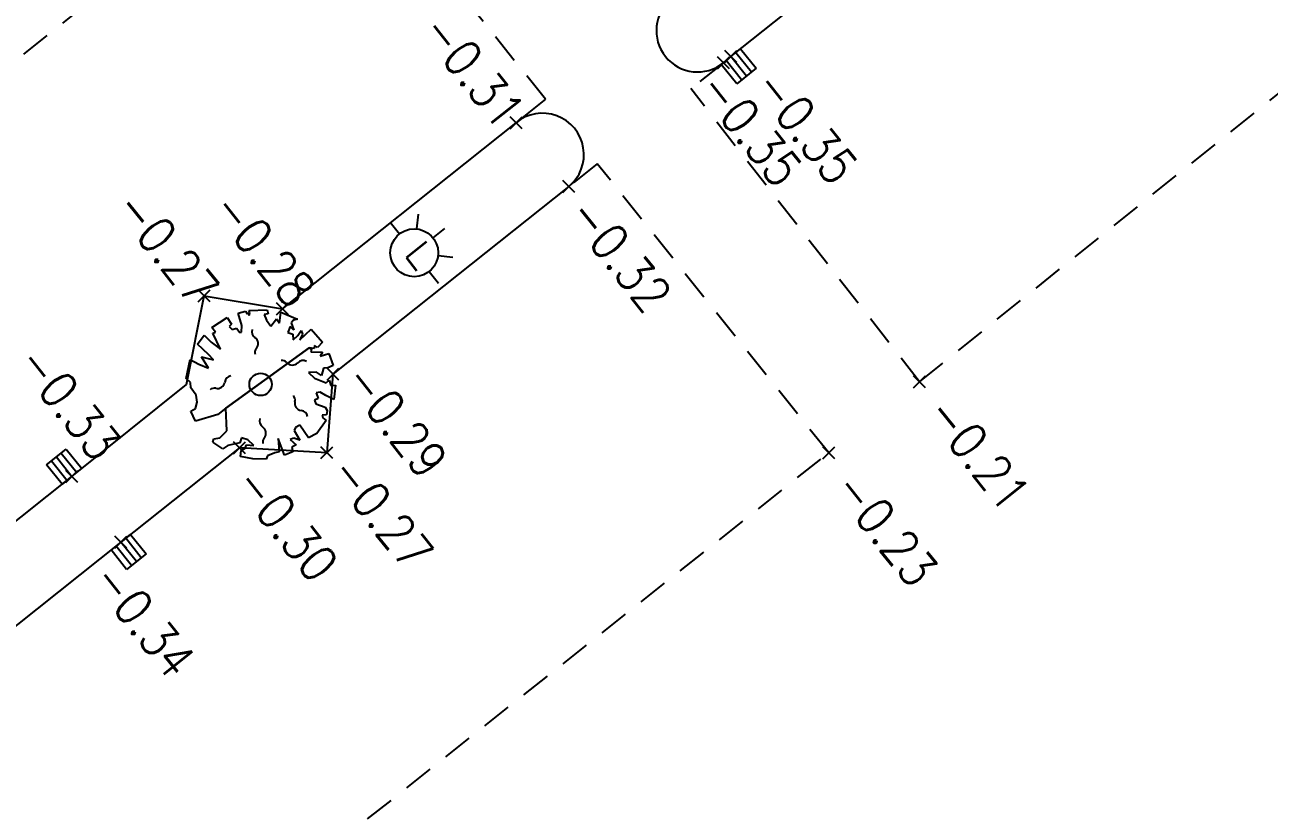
# Model space of a CAD drawing. Extents: x 3463485 to 3463732, y 5485922 to 5486179.
# Drawn here: x 3463603.33 to 3463618.91, y 5486037.8 to 5486047.69 of the extents above; entities that cross this region are included whole.
import ezdxf

# ---------------------------------------------------------------- set-up
doc = ezdxf.new("R2010")
doc.units = 0
doc.linetypes.add('AUSGEZOGEN', pattern=[0])
doc.linetypes.add('GESTRICHELT1', pattern=[0.625, 0.375, -0.25])
doc.layers.add('AUFNAHME_270513', color=2, linetype='AUSGEZOGEN')
doc.styles.get("Standard").update_dxf_attribs({"font": 'ROMANS'})

msp = doc.modelspace()

# ---------------------------------------------------------------- linework, layer by layer
at = {"layer": 'AUFNAHME_270513', "color": 1, "linetype": 'GESTRICHELT1'}
for p, q in [((3463607.03103, 5486050.28079, -0.233), (3463599.34269, 5486044.16681, -0.233)), ((3463609.85031, 5486046.75976), (3463607.03103, 5486050.28079, -0.233)), ((3463614.53329, 5486043.22135, -0.21), (3463620.54962, 5486048.05268, -0.206)), ((3463612.07777, 5486047.21618, -0.349), (3463611.66989, 5486046.89401)), ((3463614.53329, 5486043.22135, -0.21), (3463611.66989, 5486046.89401)), ((3463609.85031, 5486046.75976), (3463609.48144, 5486046.46588, -0.31)), ((3463610.49925, 5486045.94929), (3463610.14324, 5486045.66597, -0.32)), ((3463613.39696, 5486042.33029, -0.226), (3463610.49925, 5486045.94929)), ((3463605.66496, 5486036.18927, -0.218), (3463613.39696, 5486042.33029))]:
    msp.add_line(p, q, dxfattribs=at)
at = {"layer": 'AUFNAHME_270513', "color": 1}
for p, q in [((3463612.17216, 5486047.29509, -0.348), (3463615.01108, 5486049.56209)), ((3463612.00277, 5486047.14118), (3463612.15277, 5486047.29118)), ((3463612.15277, 5486047.14118), (3463612.00277, 5486047.29118)), ((3463612.17216, 5486047.29509), (3463612.05007, 5486047.19759)), ((3463612.07777, 5486047.21618, -0.349), (3463612.17216, 5486047.29509, -0.348)), ((3463612.09716, 5486047.22009), (3463612.24716, 5486047.37009)), ((3463612.24716, 5486047.22009), (3463612.09716, 5486047.37009)), ((3463612.17216, 5486047.29509), (3463612.29426, 5486047.39259)), ((3463612.36716, 5486047.05089), (3463612.17216, 5486047.29509)), ((3463612.42821, 5486047.09964), (3463612.23321, 5486047.34384)), ((3463612.29426, 5486047.39259), (3463612.48926, 5486047.1484)), ((3463612.24507, 5486046.95339), (3463612.05007, 5486047.19759)), ((3463612.30612, 5486047.00214), (3463612.11112, 5486047.24634)), ((3463612.48926, 5486047.1484), (3463612.24507, 5486046.95339)), ((3463609.40644, 5486046.39088), (3463609.55644, 5486046.54088)), ((3463609.55644, 5486046.39088), (3463609.40644, 5486046.54088)), ((3463606.55629, 5486044.13541), (3463609.48144, 5486046.46588)), ((3463610.06824, 5486045.59097), (3463610.21824, 5486045.74097)), ((3463610.21824, 5486045.59097), (3463610.06824, 5486045.74097)), ((3463610.14324, 5486045.66597, -0.32), (3463607.18946, 5486043.31527, -0.29)), ((3463608.24097, 5486045.13568), (3463608.2622, 5486045.32197)), ((3463607.90354, 5486045.21914), (3463608.02026, 5486045.07239)), ((3463608.44179, 5486045.02436), (3463608.58853, 5486045.14107)), ((3463608.50507, 5486044.80364), (3463608.69137, 5486044.78241)), ((3463608.39375, 5486044.60282), (3463608.51047, 5486044.45608)), ((3463605.49926, 5486044.22357), (3463605.64926, 5486044.37357)), ((3463605.64926, 5486044.22357), (3463605.49926, 5486044.37357)), ((3463605.3556, 5486043.1855), (3463605.57426, 5486044.29857)), ((3463605.57426, 5486044.29857), (3463606.55629, 5486044.13541)), ((3463606.48129, 5486044.06041), (3463606.63129, 5486044.21041)), ((3463606.63129, 5486044.06041), (3463606.48129, 5486044.21041)), ((3463605.67383, 5486043.90104), (3463605.86458, 5486044.02747)), ((3463605.86458, 5486044.02747), (3463605.91893, 5486043.94109)), ((3463606.00041, 5486044.08247), (3463606.09176, 5486044.1064)), ((3463606.04697, 5486043.9272), (3463606.00041, 5486044.08247)), ((3463606.09176, 5486044.1064), (3463606.11268, 5486044.06931)), ((3463606.11268, 5486044.06931), (3463606.11858, 5486044.08835)), ((3463606.11858, 5486044.08835), (3463606.13932, 5486044.0515)), ((3463606.13672, 5486044.11464), (3463606.36575, 5486044.12254)), ((3463606.14808, 5486044.08717), (3463606.13672, 5486044.11464)), ((3463606.13932, 5486044.0515), (3463606.14808, 5486044.08717)), ((3463606.37801, 5486044.07243), (3463606.32731, 5486044.0644)), ((3463606.32731, 5486044.0644), (3463606.3557, 5486043.99105)), ((3463606.36575, 5486044.12254), (3463606.37801, 5486044.07243)), ((3463606.40926, 5486043.91667), (3463606.4821, 5486044.01157)), ((3463606.4821, 5486044.01157), (3463606.51751, 5486043.95411)), ((3463606.51751, 5486043.95411), (3463606.53756, 5486044.09103)), ((3463606.53756, 5486044.09103), (3463606.74371, 5486044.00532)), ((3463606.74371, 5486044.00532), (3463606.69535, 5486043.99153)), ((3463605.72016, 5486043.84195), (3463605.67383, 5486043.90104)), ((3463605.91893, 5486043.94109), (3463605.88935, 5486043.91475)), ((3463605.88935, 5486043.91475), (3463605.92664, 5486043.8761)), ((3463605.92664, 5486043.8761), (3463605.9825, 5486043.89058)), ((3463605.9825, 5486043.89058), (3463606.02251, 5486043.83911)), ((3463606.04566, 5486043.84256), (3463606.04697, 5486043.9272)), ((3463606.3557, 5486043.99105), (3463606.40926, 5486043.91667)), ((3463606.6551, 5486043.91271), (3463606.62458, 5486043.84008)), ((3463606.69753, 5486043.86878), (3463606.6551, 5486043.91271)), ((3463606.69535, 5486043.99153), (3463606.66655, 5486043.95832)), ((3463606.66655, 5486043.95832), (3463606.69753, 5486043.86878)), ((3463606.75121, 5486043.80012), (3463606.79062, 5486043.86235)), ((3463606.77291, 5486043.74812), (3463606.91789, 5486043.87873)), ((3463606.79062, 5486043.86235), (3463606.80914, 5486043.81906)), ((3463606.91789, 5486043.87873), (3463607.05723, 5486043.71774)), ((3463605.49201, 5486043.69145), (3463605.57811, 5486043.80643)), ((3463605.57811, 5486043.80643), (3463605.66421, 5486043.71697)), ((3463605.66421, 5486043.71697), (3463605.78271, 5486043.63153)), ((3463605.68353, 5486043.83153), (3463605.72016, 5486043.84195)), ((3463605.78271, 5486043.63153), (3463605.68353, 5486043.83153)), ((3463606.02251, 5486043.83911), (3463606.04566, 5486043.84256)), ((3463606.62458, 5486043.84008), (3463606.68549, 5486043.81803)), ((3463606.68549, 5486043.81803), (3463606.68871, 5486043.74573)), ((3463606.68871, 5486043.74573), (3463606.75121, 5486043.80012)), ((3463606.80914, 5486043.81906), (3463606.77291, 5486043.74812)), ((3463607.05723, 5486043.71774), (3463606.99432, 5486043.65252)), ((3463605.63221, 5486043.56424), (3463605.49201, 5486043.69145)), ((3463605.69425, 5486043.49566), (3463605.63221, 5486043.56424)), ((3463606.9516, 5486043.63601), (3463606.88998, 5486043.64721)), ((3463606.88998, 5486043.64721), (3463606.91922, 5486043.62928)), ((3463606.91922, 5486043.62928), (3463606.91077, 5486043.59637)), ((3463606.91077, 5486043.59637), (3463607.05706, 5486043.59012)), ((3463606.95618, 5486043.67459), (3463606.9516, 5486043.63601)), ((3463606.99432, 5486043.65252), (3463606.95618, 5486043.67459)), ((3463607.05706, 5486043.59012), (3463607.03084, 5486043.54307)), ((3463607.03084, 5486043.54307), (3463607.13743, 5486043.57514)), ((3463607.13743, 5486043.57514), (3463607.19048, 5486043.42513)), ((3463605.34872, 5486043.26276), (3463605.39963, 5486043.50181)), ((3463605.39963, 5486043.50181), (3463605.5097, 5486043.44059)), ((3463605.5097, 5486043.44059), (3463605.62898, 5486043.38946)), ((3463605.62898, 5486043.38946), (3463605.54107, 5486043.53292)), ((3463605.54107, 5486043.53292), (3463605.69425, 5486043.49566)), ((3463607.06948, 5486043.39349), (3463607.04344, 5486043.29916)), ((3463607.12515, 5486043.3941), (3463607.06948, 5486043.39349)), ((3463607.11446, 5486043.24027), (3463607.26446, 5486043.39027)), ((3463607.26446, 5486043.24027), (3463607.11446, 5486043.39027)), ((3463607.19048, 5486043.42513), (3463607.12515, 5486043.3941)), ((3463605.40375, 5486043.21219), (3463605.34872, 5486043.26276)), ((3463606.9827, 5486043.33944), (3463606.88311, 5486043.33759)), ((3463606.88311, 5486043.33759), (3463606.95719, 5486043.26799)), ((3463606.95719, 5486043.26799), (3463607.10389, 5486043.20748)), ((3463607.04344, 5486043.29916), (3463606.9827, 5486043.33944)), ((3463607.10389, 5486043.20748), (3463607.14257, 5486043.24199)), ((3463607.18946, 5486043.31527, -0.29), (3463607.11095, 5486042.33285)), ((3463607.14257, 5486043.24199), (3463607.16343, 5486043.17498)), ((3463614.45829, 5486043.14635), (3463614.60829, 5486043.29635)), ((3463614.60829, 5486043.14635), (3463614.45829, 5486043.29635)), ((3463603.92072, 5486042.03526, -0.328), (3463605.3556, 5486043.1855)), ((3463605.40844, 5486043.14355), (3463605.40375, 5486043.21219)), ((3463605.47621, 5486043.0552), (3463605.40844, 5486043.14355)), ((3463607.02875, 5486043.09094), (3463606.97794, 5486043.08422)), ((3463606.97794, 5486043.08422), (3463607.0029, 5486043.01049)), ((3463607.10092, 5486043.04727), (3463607.02875, 5486043.09094)), ((3463607.16343, 5486043.17498), (3463607.22075, 5486043.17998)), ((3463607.22075, 5486043.17998), (3463607.20169, 5486043.00041)), ((3463605.46658, 5486042.88533), (3463605.48663, 5486042.96366)), ((3463605.48663, 5486042.96366), (3463605.47621, 5486043.0552)), ((3463607.0029, 5486043.01049), (3463606.95892, 5486042.99048)), ((3463606.95892, 5486042.99048), (3463606.97252, 5486042.94515)), ((3463606.97252, 5486042.94515), (3463607.09091, 5486042.90455)), ((3463607.20169, 5486043.00041), (3463607.10092, 5486043.04727)), ((3463605.4079, 5486042.85311), (3463605.46658, 5486042.88533)), ((3463605.46682, 5486042.72793), (3463605.4079, 5486042.85311)), ((3463605.74577, 5486042.81042), (3463605.46682, 5486042.72793)), ((3463605.84819, 5486042.89188), (3463605.74577, 5486042.81042)), ((3463605.86173, 5486042.60816), (3463605.84819, 5486042.89188)), ((3463607.10893, 5486042.80658), (3463607.05448, 5486042.80445)), ((3463607.05448, 5486042.80445), (3463607.06078, 5486042.76829)), ((3463607.06078, 5486042.76829), (3463607.10484, 5486042.73705)), ((3463607.09091, 5486042.90455), (3463607.11503, 5486042.8601)), ((3463607.11503, 5486042.8601), (3463607.10893, 5486042.80658)), ((3463605.77088, 5486042.51844), (3463605.86173, 5486042.60816)), ((3463606.71866, 5486042.64777), (3463606.70185, 5486042.61007)), ((3463606.70185, 5486042.61007), (3463606.77381, 5486042.49137)), ((3463606.77616, 5486042.67666), (3463606.71866, 5486042.64777)), ((3463606.88348, 5486042.52057), (3463606.77616, 5486042.67666)), ((3463607.10484, 5486042.73705), (3463606.98914, 5486042.57168)), ((3463605.68545, 5486042.46653), (3463605.69702, 5486042.50461)), ((3463605.81011, 5486042.37935), (3463605.68545, 5486042.46653)), ((3463605.69702, 5486042.50461), (3463605.77088, 5486042.51844)), ((3463606.02357, 5486042.45489), (3463605.87111, 5486042.42222)), ((3463605.9418, 5486042.31777), (3463606.0918, 5486042.46777)), ((3463606.0918, 5486042.31777), (3463605.9418, 5486042.46777)), ((3463606.04174, 5486042.51676), (3463606.02357, 5486042.45489)), ((3463606.12372, 5486042.49213), (3463606.04174, 5486042.51676)), ((3463606.19917, 5486042.42237), (3463606.12372, 5486042.49213)), ((3463606.58403, 5486042.30072), (3463606.50109, 5486042.51028)), ((3463606.50109, 5486042.51028), (3463606.51679, 5486042.34308)), ((3463606.69724, 5486042.51469), (3463606.65206, 5486042.49871)), ((3463606.65206, 5486042.49871), (3463606.72629, 5486042.4311)), ((3463606.77381, 5486042.49137), (3463606.69724, 5486042.51469)), ((3463606.98914, 5486042.57168), (3463606.88348, 5486042.52057)), ((3463603.60334, 5486042.18136), (3463603.84717, 5486042.37682)), ((3463603.78621, 5486042.32795), (3463603.98167, 5486042.08412)), ((3463603.84717, 5486042.37682), (3463604.04263, 5486042.13299)), ((3463606.0168, 5486042.39277), (3463604.53294, 5486041.21253)), ((3463605.87111, 5486042.42222), (3463605.81011, 5486042.37935)), ((3463607.11095, 5486042.33285), (3463606.0168, 5486042.39277)), ((3463606.0304, 5486042.28592), (3463606.03795, 5486042.36151)), ((3463606.03795, 5486042.36151), (3463606.08836, 5486042.38913)), ((3463606.08836, 5486042.38913), (3463606.10434, 5486042.43179)), ((3463606.10434, 5486042.43179), (3463606.19917, 5486042.42237)), ((3463606.37054, 5486042.29164), (3463606.35091, 5486042.25361)), ((3463606.46003, 5486042.33287), (3463606.37054, 5486042.29164)), ((3463606.51679, 5486042.34308), (3463606.46003, 5486042.33287)), ((3463606.68755, 5486042.34281), (3463606.58403, 5486042.30072)), ((3463606.72629, 5486042.4311), (3463606.67225, 5486042.40262)), ((3463606.67225, 5486042.40262), (3463606.68755, 5486042.34281)), ((3463607.03595, 5486042.25785), (3463607.18595, 5486042.40785)), ((3463607.18595, 5486042.25785), (3463607.03595, 5486042.40785)), ((3463613.32196, 5486042.25529), (3463613.47196, 5486042.40529)), ((3463613.47196, 5486042.25529), (3463613.32196, 5486042.40529)), ((3463603.7988, 5486041.93753), (3463603.60334, 5486042.18136)), ((3463603.6643, 5486042.23022), (3463603.85976, 5486041.98639)), ((3463603.72526, 5486042.27909), (3463603.92072, 5486042.03526)), ((3463606.18761, 5486042.25606), (3463606.0304, 5486042.28592)), ((3463606.35091, 5486042.25361), (3463606.18761, 5486042.25606)), ((3463598.71706, 5486037.9027), (3463603.92072, 5486042.03526)), ((3463603.92072, 5486042.03526), (3463603.7988, 5486041.93753)), ((3463603.84572, 5486041.96026), (3463603.99572, 5486042.11026)), ((3463603.99572, 5486041.96026), (3463603.84572, 5486042.11026)), ((3463603.92072, 5486042.03526), (3463604.04263, 5486042.13299)), ((3463604.53294, 5486041.21253), (3463599.3554, 5486037.09052)), ((3463604.53294, 5486041.21253), (3463604.4107, 5486041.11521)), ((3463604.45794, 5486041.13753), (3463604.60794, 5486041.28753)), ((3463604.60794, 5486041.13753), (3463604.45794, 5486041.28753)), ((3463604.53294, 5486041.21253), (3463604.65519, 5486041.30985)), ((3463604.72758, 5486040.96804), (3463604.53294, 5486041.21253)), ((3463604.78871, 5486041.0167), (3463604.59407, 5486041.26119)), ((3463604.65519, 5486041.30985), (3463604.84983, 5486041.06536)), ((3463604.60534, 5486040.87072), (3463604.4107, 5486041.11521)), ((3463604.66646, 5486040.91938), (3463604.47182, 5486041.16387)), ((3463604.84983, 5486041.06536), (3463604.60534, 5486040.87072))]:
    msp.add_line(p, q, dxfattribs=at)
at = {"layer": 'AUFNAHME_270513', "color": 15}
for p, q in [((3463605.67383, 5486043.90104), (3463605.86458, 5486044.02747)), ((3463605.86458, 5486044.02747), (3463605.91893, 5486043.94109)), ((3463606.00041, 5486044.08247), (3463606.09176, 5486044.1064)), ((3463606.04697, 5486043.9272), (3463606.00041, 5486044.08247)), ((3463606.09176, 5486044.1064), (3463606.11268, 5486044.06931)), ((3463606.11268, 5486044.06931), (3463606.11858, 5486044.08835)), ((3463606.11858, 5486044.08835), (3463606.13932, 5486044.0515)), ((3463606.13672, 5486044.11464), (3463606.36575, 5486044.12254)), ((3463606.14808, 5486044.08717), (3463606.13672, 5486044.11464)), ((3463606.13932, 5486044.0515), (3463606.14808, 5486044.08717)), ((3463606.37801, 5486044.07243), (3463606.32731, 5486044.0644)), ((3463606.32731, 5486044.0644), (3463606.3557, 5486043.99105)), ((3463606.36575, 5486044.12254), (3463606.37801, 5486044.07243)), ((3463606.40926, 5486043.91667), (3463606.4821, 5486044.01157)), ((3463606.4821, 5486044.01157), (3463606.51751, 5486043.95411)), ((3463606.51751, 5486043.95411), (3463606.53756, 5486044.09103)), ((3463606.53756, 5486044.09103), (3463606.74371, 5486044.00532)), ((3463606.74371, 5486044.00532), (3463606.69535, 5486043.99153)), ((3463605.72016, 5486043.84195), (3463605.67383, 5486043.90104)), ((3463605.91893, 5486043.94109), (3463605.88935, 5486043.91475)), ((3463605.88935, 5486043.91475), (3463605.92664, 5486043.8761)), ((3463605.92664, 5486043.8761), (3463605.9825, 5486043.89058)), ((3463605.9825, 5486043.89058), (3463606.02251, 5486043.83911)), ((3463606.04566, 5486043.84256), (3463606.04697, 5486043.9272)), ((3463606.3557, 5486043.99105), (3463606.40926, 5486043.91667)), ((3463606.6551, 5486043.91271), (3463606.62458, 5486043.84008)), ((3463606.69753, 5486043.86878), (3463606.6551, 5486043.91271)), ((3463606.69535, 5486043.99153), (3463606.66655, 5486043.95832)), ((3463606.66655, 5486043.95832), (3463606.69753, 5486043.86878)), ((3463606.75121, 5486043.80012), (3463606.79062, 5486043.86235)), ((3463606.77291, 5486043.74812), (3463606.91789, 5486043.87873)), ((3463606.79062, 5486043.86235), (3463606.80914, 5486043.81906)), ((3463606.91789, 5486043.87873), (3463607.05723, 5486043.71774)), ((3463605.49201, 5486043.69145), (3463605.57811, 5486043.80643)), ((3463605.57811, 5486043.80643), (3463605.66421, 5486043.71697)), ((3463605.66421, 5486043.71697), (3463605.78271, 5486043.63153)), ((3463605.68353, 5486043.83153), (3463605.72016, 5486043.84195)), ((3463605.78271, 5486043.63153), (3463605.68353, 5486043.83153)), ((3463606.02251, 5486043.83911), (3463606.04566, 5486043.84256)), ((3463606.62458, 5486043.84008), (3463606.68549, 5486043.81803)), ((3463606.68549, 5486043.81803), (3463606.68871, 5486043.74573)), ((3463606.68871, 5486043.74573), (3463606.75121, 5486043.80012)), ((3463606.80914, 5486043.81906), (3463606.77291, 5486043.74812)), ((3463607.05723, 5486043.71774), (3463606.99432, 5486043.65252)), ((3463605.63221, 5486043.56424), (3463605.49201, 5486043.69145)), ((3463605.69425, 5486043.49566), (3463605.63221, 5486043.56424)), ((3463606.88998, 5486043.64721), (3463605.84819, 5486042.89188)), ((3463605.84819, 5486042.89188), (3463606.88998, 5486043.64721)), ((3463606.9516, 5486043.63601), (3463606.88998, 5486043.64721)), ((3463606.88998, 5486043.64721), (3463606.91922, 5486043.62928)), ((3463606.91922, 5486043.62928), (3463606.91077, 5486043.59637)), ((3463606.91077, 5486043.59637), (3463607.05706, 5486043.59012)), ((3463606.95618, 5486043.67459), (3463606.9516, 5486043.63601)), ((3463606.99432, 5486043.65252), (3463606.95618, 5486043.67459)), ((3463607.05706, 5486043.59012), (3463607.03084, 5486043.54307)), ((3463607.03084, 5486043.54307), (3463607.13743, 5486043.57514)), ((3463607.13743, 5486043.57514), (3463607.19048, 5486043.42513)), ((3463605.34872, 5486043.26276), (3463605.39963, 5486043.50181)), ((3463605.39963, 5486043.50181), (3463605.5097, 5486043.44059)), ((3463605.5097, 5486043.44059), (3463605.62898, 5486043.38946)), ((3463605.62898, 5486043.38946), (3463605.54107, 5486043.53292)), ((3463605.54107, 5486043.53292), (3463605.69425, 5486043.49566)), ((3463607.06948, 5486043.39349), (3463607.04344, 5486043.29916)), ((3463607.12515, 5486043.3941), (3463607.06948, 5486043.39349)), ((3463607.19048, 5486043.42513), (3463607.12515, 5486043.3941)), ((3463605.40375, 5486043.21219), (3463605.34872, 5486043.26276)), ((3463606.9827, 5486043.33944), (3463606.88311, 5486043.33759)), ((3463606.88311, 5486043.33759), (3463606.95719, 5486043.26799)), ((3463606.95719, 5486043.26799), (3463607.10389, 5486043.20748)), ((3463607.04344, 5486043.29916), (3463606.9827, 5486043.33944)), ((3463607.10389, 5486043.20748), (3463607.14257, 5486043.24199)), ((3463607.14257, 5486043.24199), (3463607.16343, 5486043.17498)), ((3463605.40844, 5486043.14355), (3463605.40375, 5486043.21219)), ((3463605.47621, 5486043.0552), (3463605.40844, 5486043.14355)), ((3463607.02875, 5486043.09094), (3463606.97794, 5486043.08422)), ((3463606.97794, 5486043.08422), (3463607.0029, 5486043.01049)), ((3463607.10092, 5486043.04727), (3463607.02875, 5486043.09094)), ((3463607.16343, 5486043.17498), (3463607.22075, 5486043.17998)), ((3463607.22075, 5486043.17998), (3463607.20169, 5486043.00041)), ((3463605.46658, 5486042.88533), (3463605.48663, 5486042.96366)), ((3463605.48663, 5486042.96366), (3463605.47621, 5486043.0552)), ((3463607.0029, 5486043.01049), (3463606.95892, 5486042.99048)), ((3463606.95892, 5486042.99048), (3463606.97252, 5486042.94515)), ((3463606.97252, 5486042.94515), (3463607.09091, 5486042.90455)), ((3463607.20169, 5486043.00041), (3463607.10092, 5486043.04727)), ((3463605.4079, 5486042.85311), (3463605.46658, 5486042.88533)), ((3463605.46682, 5486042.72793), (3463605.4079, 5486042.85311)), ((3463605.74577, 5486042.81042), (3463605.46682, 5486042.72793)), ((3463605.84819, 5486042.89188), (3463605.74577, 5486042.81042)), ((3463605.86173, 5486042.60816), (3463605.84819, 5486042.89188)), ((3463607.10893, 5486042.80658), (3463607.05448, 5486042.80445)), ((3463607.05448, 5486042.80445), (3463607.06078, 5486042.76829)), ((3463607.06078, 5486042.76829), (3463607.10484, 5486042.73705)), ((3463607.09091, 5486042.90455), (3463607.11503, 5486042.8601)), ((3463607.11503, 5486042.8601), (3463607.10893, 5486042.80658)), ((3463605.77088, 5486042.51844), (3463605.86173, 5486042.60816)), ((3463606.71866, 5486042.64777), (3463606.70185, 5486042.61007)), ((3463606.70185, 5486042.61007), (3463606.77381, 5486042.49137)), ((3463606.77616, 5486042.67666), (3463606.71866, 5486042.64777)), ((3463606.88348, 5486042.52057), (3463606.77616, 5486042.67666)), ((3463607.10484, 5486042.73705), (3463606.98914, 5486042.57168)), ((3463605.68545, 5486042.46653), (3463605.69702, 5486042.50461)), ((3463605.81011, 5486042.37935), (3463605.68545, 5486042.46653)), ((3463605.69702, 5486042.50461), (3463605.77088, 5486042.51844)), ((3463606.02357, 5486042.45489), (3463605.87111, 5486042.42222)), ((3463606.04174, 5486042.51676), (3463606.02357, 5486042.45489)), ((3463606.12372, 5486042.49213), (3463606.04174, 5486042.51676)), ((3463606.19917, 5486042.42237), (3463606.12372, 5486042.49213)), ((3463606.58403, 5486042.30072), (3463606.50109, 5486042.51028)), ((3463606.50109, 5486042.51028), (3463606.51679, 5486042.34308)), ((3463606.69724, 5486042.51469), (3463606.65206, 5486042.49871)), ((3463606.65206, 5486042.49871), (3463606.72629, 5486042.4311)), ((3463606.77381, 5486042.49137), (3463606.69724, 5486042.51469)), ((3463606.98914, 5486042.57168), (3463606.88348, 5486042.52057)), ((3463605.87111, 5486042.42222), (3463605.81011, 5486042.37935)), ((3463606.0304, 5486042.28592), (3463606.03795, 5486042.36151)), ((3463606.03795, 5486042.36151), (3463606.08836, 5486042.38913)), ((3463606.08836, 5486042.38913), (3463606.10434, 5486042.43179)), ((3463606.10434, 5486042.43179), (3463606.19917, 5486042.42237)), ((3463606.37054, 5486042.29164), (3463606.35091, 5486042.25361)), ((3463606.46003, 5486042.33287), (3463606.37054, 5486042.29164)), ((3463606.51679, 5486042.34308), (3463606.46003, 5486042.33287)), ((3463606.68755, 5486042.34281), (3463606.58403, 5486042.30072)), ((3463606.72629, 5486042.4311), (3463606.67225, 5486042.40262)), ((3463606.67225, 5486042.40262), (3463606.68755, 5486042.34281)), ((3463606.18761, 5486042.25606), (3463606.0304, 5486042.28592)), ((3463606.35091, 5486042.25361), (3463606.18761, 5486042.25606))]:
    msp.add_line(p, q, dxfattribs=at)
at = {"layer": 'AUFNAHME_270513', "color": 1}
for centre, radius in [((3463608.207, 5486044.83761), 0.3), ((3463606.28329, 5486043.18867), 0.14063)]:
    msp.add_circle(centre, radius, dxfattribs=at)
for centre, radius, start, end in [((3463611.75492, 5486047.61806, -0.297), 0.51551, 128.77632, 308.77632), ((3463609.81234, 5486046.06593, -0.32), 0.5191, 309.60229, 129.60229), ((3463606.26096, 5486043.84665), 0.08734, 161.55768, 235.88964), ((3463606.16038, 5486043.69815), 0.09202, 319.44502, 55.88964), ((3463606.28614, 5486043.58748), 0.07552, 137.68509, 196.06512), ((3463606.54372, 5486043.39589), 0.09375, 44.74176, 91.01027), ((3463606.68037, 5486043.52305), 0.09301, 221.1251, 316.20995), ((3463606.81463, 5486043.39323), 0.09375, 63.16048, 135.71694), ((3463605.92652, 5486043.20363), 0.09375, 99.16027, 171.7165), ((3463605.70579, 5486043.04655), 0.09375, 80.7416, 127.0099), ((3463605.74034, 5486043.23157), 0.09452, 258.11579, 351.21913), ((3463606.6203, 5486042.99103), 0.09375, 350.74172, 37.01034), ((3463606.80046, 5486042.95312), 0.09055, 165.39908, 263.9352), ((3463606.36364, 5486042.73053), 0.09375, 162.15991, 234.71676), ((3463606.77739, 5486042.7703), 0.09375, 9.16057, 81.71703), ((3463606.26026, 5486042.57814), 0.09043, 318.31071, 57.0227), ((3463606.40339, 5486042.46254), 0.09375, 143.74142, 190.00966)]:
    msp.add_arc(centre, radius, start, end, dxfattribs=at)
at = {"layer": 'AUFNAHME_270513'}
for p in [(3463612.17216, 5486047.29509, -0.348), (3463612.07777, 5486047.21618, -0.349), (3463609.48144, 5486046.46588, -0.31), (3463610.14324, 5486045.66597, -0.32), (3463605.57426, 5486044.29857, -0.267), (3463606.55629, 5486044.13541, -0.284), (3463606.69535, 5486043.99153), (3463607.18946, 5486043.31527, -0.29), (3463614.53329, 5486043.22135, -0.21), (3463606.0168, 5486042.39277, -0.3), (3463607.11095, 5486042.33285, -0.27), (3463613.39696, 5486042.33029, -0.226), (3463603.92072, 5486042.03526, -0.328), (3463604.53294, 5486041.21253, -0.34)]:
    msp.add_point(p, dxfattribs=at)

# ---------------------------------------------------------------- texts
at = {"layer": 'AUFNAHME_270513', "color": 4, "width": 0.875}
for s, p in [('-0.31', (3463608.26157, 5486047.6137)), ('-0.35', (3463612.42729, 5486046.91791)), ('-0.35', (3463611.73289, 5486046.88899)), ('-0.27', (3463604.42938, 5486045.39639)), ('-0.28', (3463605.63642, 5486045.38323)), ('-0.32', (3463610.09837, 5486045.31379)), ('-0.33', (3463603.20084, 5486043.45808)), ('-0.29', (3463607.29458, 5486043.23809)), ('-0.21', (3463614.58842, 5486042.81917)), ('-0.27', (3463607.11607, 5486042.08066)), ('-0.30', (3463605.92192, 5486041.94059)), ('-0.23', (3463613.42708, 5486041.87811)), ('-0.34', (3463604.13807, 5486040.73535))]:
    msp.add_text(s, height=0.45, rotation=308.5, dxfattribs=at).set_placement(p)
at = {"layer": 'AUFNAHME_270513', "color": 1, "width": 1.25}
msp.add_text('L', height=0.32, rotation=308.5, dxfattribs=at).set_placement((3463608.06569, 5486044.82702))

doc.saveas('drawing.dxf')
